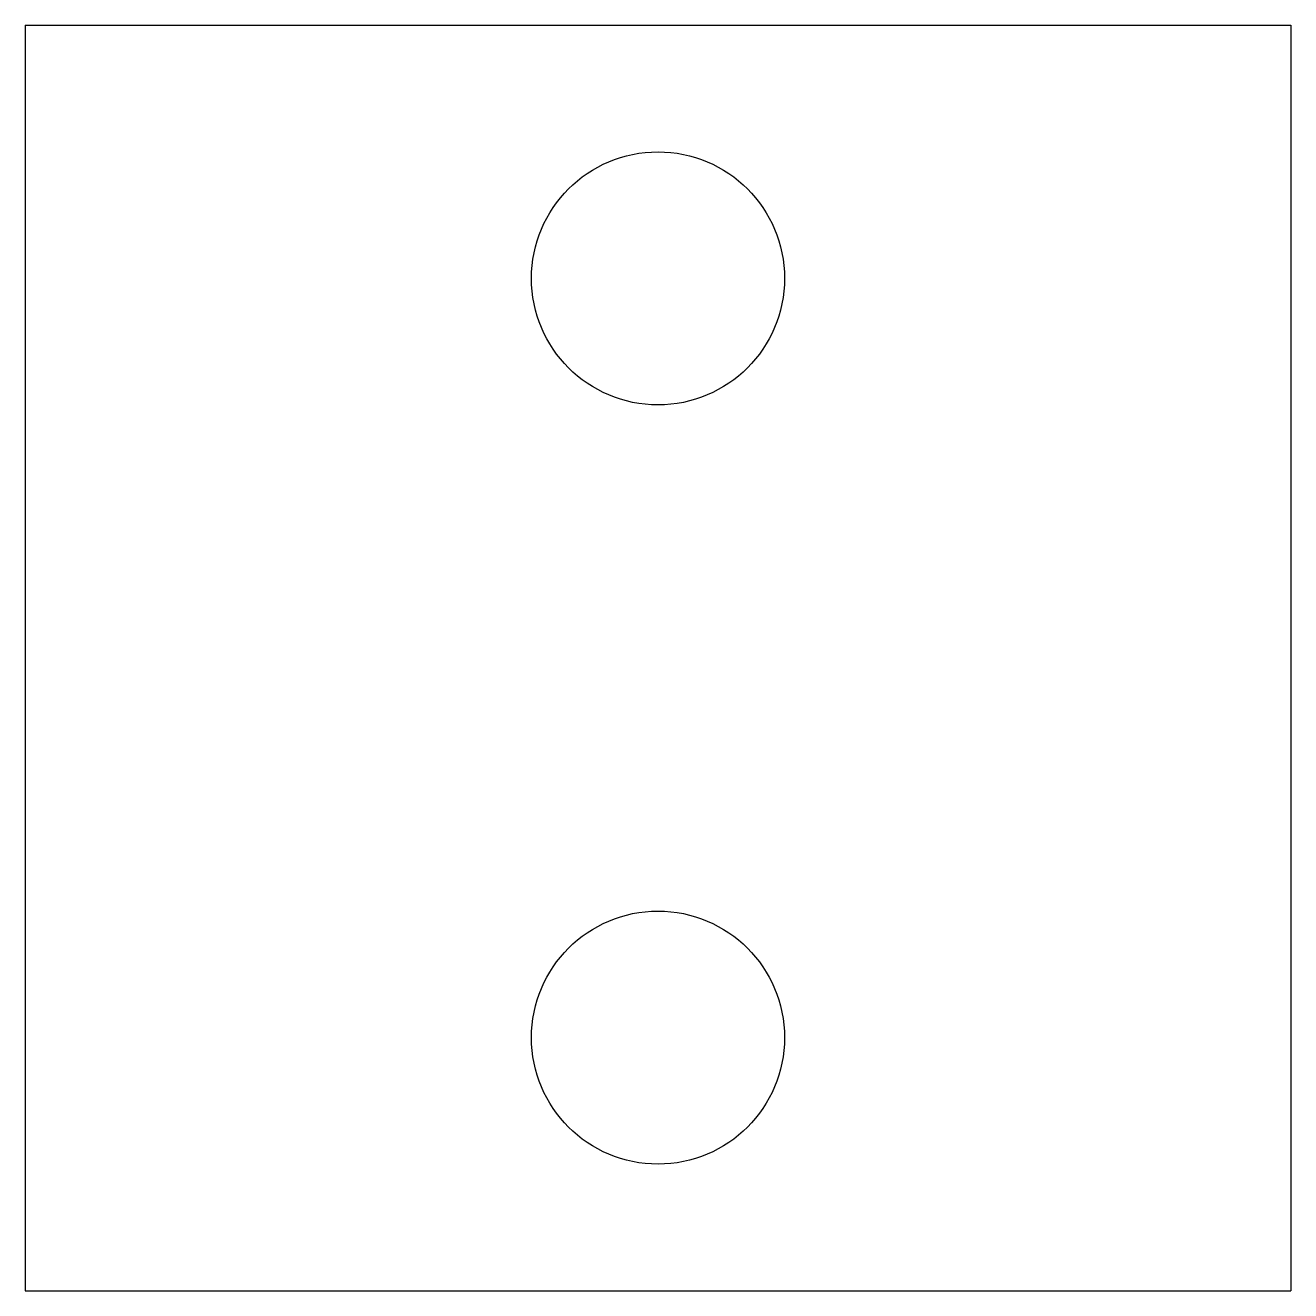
# Model space of a CAD drawing. Header units: millimetres. Extents: x 0 to 20, y 0 to 20.
import ezdxf

# ---------------------------------------------------------------- set-up
doc = ezdxf.new("R2010")
doc.units = ezdxf.units.MM

msp = doc.modelspace()

# ---------------------------------------------------------------- linework, layer by layer
for p, q in [((0, 20, 6.825), (20, 20, 6.825)), ((0, 20, 6.825), (0, 0, 6.825)), ((20, 20, 6.825), (20, 0, 6.825)), ((0, 0, 6.825), (20, 0, 6.825))]:
    msp.add_line(p, q)
for centre in [(10, 16, 6.825), (10, 4, 6.825)]:
    msp.add_circle(centre, 2)

doc.saveas('drawing.dxf')
